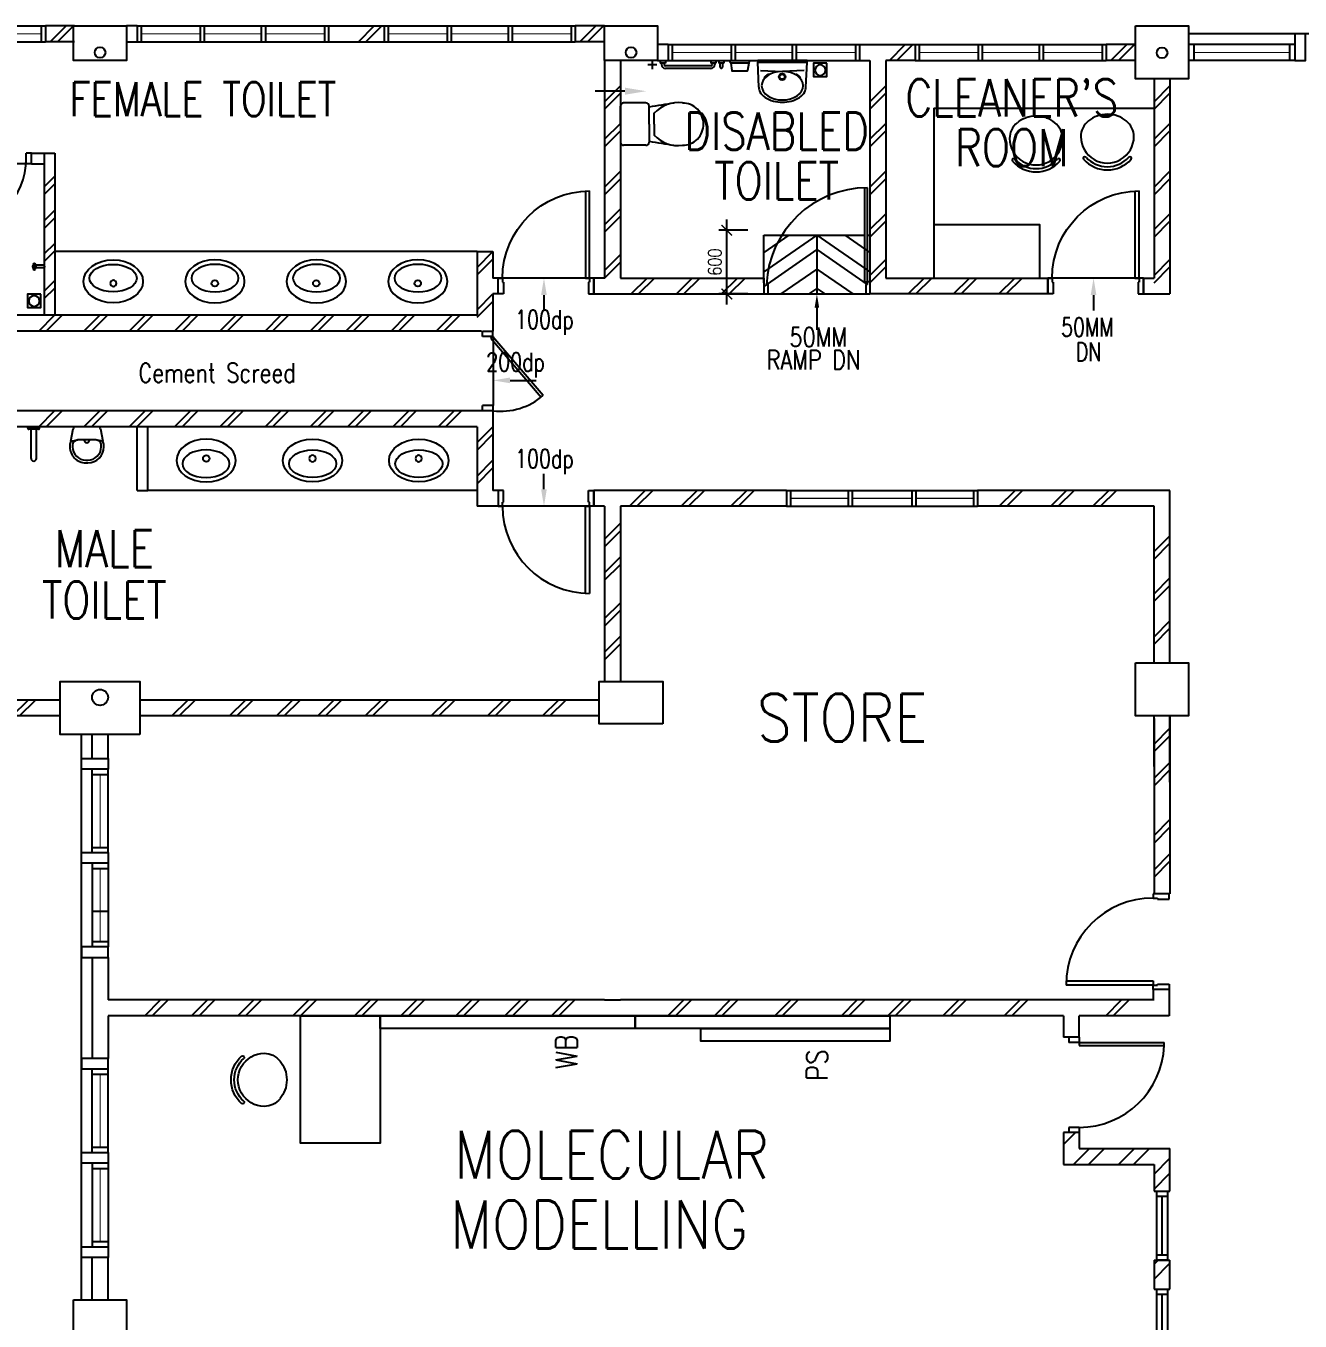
# Model space of a CAD drawing. Extents: x 2687779 to 2997471, y -863049 to -631414.
# Drawn here: x 2945306 to 2957304, y -796374 to -784174 of the extents above; entities that cross this region are included whole.
import ezdxf
from ezdxf.enums import TextEntityAlignment as Align

# ---------------------------------------------------------------- set-up
doc = ezdxf.new("R2010")
doc.units = 0
doc.header["$LTSCALE"] = 10
doc.header["$MEASUREMENT"] = 0
doc.header["$PDMODE"] = 34
doc.linetypes.add('DIVIDE', pattern=[1.25, 0.5, -0.25, 0, -0.25, 0, -0.25])
doc.layers.get('0').update_dxf_attribs({"linetype": 'CONTINUOUS'})
doc.layers.get('DEFPOINTS').update_dxf_attribs({"linetype": 'CONTINUOUS'})
for name, color, linetype in [('BO', 7, 'CONTINUOUS'), ('COL', 3, 'CONTINUOUS'), ('DIM', 7, 'CONTINUOUS'), ('DOOR', 5, 'CONTINUOUS'), ('DR', 7, 'CONTINUOUS'), ('DTEXT', 7, 'CONTINUOUS'), ('FIT', 5, 'CONTINUOUS'), ('FITT', 5, 'CONTINUOUS'), ('FURN', 1, 'CONTINUOUS'), ('FURN1', 7, 'CONTINUOUS'), ('H', 1, 'CONTINUOUS'), ('LINE', 7, 'CONTINUOUS'), ('partition', 7, 'CONTINUOUS'), ('PIPE', 5, 'DIVIDE'), ('RWDP', 145, 'CONTINUOUS'), ('SANI', 7, 'CONTINUOUS'), ('stair', 7, 'CONTINUOUS'), ('T25', 7, 'CONTINUOUS'), ('T50', 3, 'CONTINUOUS'), ('TEX', 2, 'CONTINUOUS'), ('WALL', 2, 'CONTINUOUS'), ('WIN', 5, 'CONTINUOUS')]:
    doc.layers.add(name, color=color, linetype=linetype)
doc.styles.add('DIMTEXT', font='romans.shx', dxfattribs={"width": 0.8, "height": 400})
doc.styles.add('ROMANS', font='romans.shx', dxfattribs={"width": 0.8, "height": 100})
doc.styles.get("Standard").update_dxf_attribs({"font": 'ROMANS.SHX'})
doc.dimstyles.new('STANDARD$0', dxfattribs={"dimscale": 0, "dimtxt": 8, "dimasz": 6, "dimexe": 1, "dimexo": 1, "dimgap": 3, "dimtad": 1, "dimdec": 0, "dimlfac": -1, "dimrnd": 1, "dimzin": 0, "dimdsep": 46, "dimtxsty": 'Standard', "dimcen": 0, "dimclrd": 5, "dimclre": 250, "dimadec": 0, "dimazin": 0, "dimtfac": 1, "dimtdec": 4, "dimtofl": 0, "dimtmove": 0, "dimatfit": 3, "dimfxl": 1, "dimtolj": 1, "dimtzin": 0, "dimarcsym": 0})

# ---------------------------------------------------------------- blocks, each defined once
blk = doc.blocks.new('FG')
at = {"layer": 'LINE', "linetype": 'Continuous'}
for points in [[(0, 0), (50, 0), (50, 100), (0, 100)], [(600, 0), (650, 0), (650, 100), (600, 100)]]:
    blk.add_lwpolyline(points, close=True, dxfattribs=at)
at = {"layer": 'LINE', "color": 5, "linetype": 'Continuous'}
for points in [[(600, 100), (50, 100)], [(50, 0), (600, 0)]]:
    blk.add_lwpolyline(points, dxfattribs=at)
at = {"layer": 'LINE', "color": 1, "linetype": 'Continuous'}
blk.add_lwpolyline([(50, 50), (600, 50)], dxfattribs=at)
blk = doc.blocks.new('DR-900-B')
at = {"layer": 'DR'}
for p, q in [((0, 900), (-150, 900)), ((-150, 900), (-150, 860)), ((-150, 860), (-110, 860)), ((-110, 860), (-110, 850)), ((0, 850), (0, 900)), ((-110, 850), (0, 850)), ((-150, 40), (-970, 40)), ((-969, 80), (-150, 80)), ((-150, 80), (-150, 40)), ((-150, 40), (-110, 40)), ((-150, 0), (-150, 40)), ((0, 0), (-150, 0)), ((-110, 50), (0, 50)), ((-110, 40), (-110, 50)), ((0, 50), (0, 0))]:
    blk.add_line(p, q, dxfattribs=at)
blk.add_arc((-150, 40), 820, 90, 180, dxfattribs=at)
blk = doc.blocks.new('D900')
at = {"layer": 'DOOR', "color": 7}
for p, q in [((50, 100), (50, 899)), ((80, 899), (50, 899)), ((80, 100), (80, 899)), ((0, 100), (0, 0)), ((0, 100), (50, 100)), ((0, 0), (50, 0)), ((50, 100), (50, 0)), ((50, 100), (80, 100)), ((850, 100), (850, 0)), ((850, 100), (900, 100)), ((850, 0), (900, 0)), ((900, 100), (900, 0))]:
    blk.add_line(p, q, dxfattribs=at)
blk.add_arc((50, 100), 800, 0, 87.8509, dxfattribs=at)
blk = doc.blocks.new('100FT')
at = {"layer": 'PIPE', "linetype": 'Continuous'}
blk.add_circle((0, 0), 50, dxfattribs=at)
blk = doc.blocks.new('A$C7CE3714C')
at = {"layer": 'FIT'}
blk.add_lwpolyline([(0, 0), (126, 0), (126, 126), (0, 126)], close=True, dxfattribs=at)
at = {"layer": 'FIT', "xscale": -1}
blk.add_blockref('100FT', (63, 66), dxfattribs=at)
blk = doc.blocks.new('ELLIPSE')
blk.add_circle((0.5, 0.5), 0.5)
blk = doc.blocks.new('BASIN-01')
blk.add_circle((0, 0), 30.3)
for p, xscale, yscale, zscale in [((279, -221), -559.6811780125836, 404.3346891934725, 559.6811780125837), ((220, -179), -444.6356025322193, 259.9294430529471, 444.6356025322195)]:
    blk.add_blockref('ELLIPSE', p, dxfattribs=dict(xscale=xscale, yscale=yscale, zscale=zscale))
blk = doc.blocks.new('WC-CAP-P')
for p, q in [((-84, 0), (-254, 0)), ((-85, 0), (85, 0)), ((-284, -240), (-284, -30)), ((115, -240), (115, -30)), ((-274, -318), (-274, -318)), ((-84, -270), (-254, -270)), ((-84, -318), (-190, -318)), ((-85, -270), (85, -270)), ((-85, -318), (21, -318)), ((105, -318), (105, -318))]:
    blk.add_line(p, q)
for centre, radius, start, end in [((-254, -30), 30, 90, 180), ((85, -30), 30, 0, 90), ((-254, -240), 30, 180, 270), ((85, -240), 30, 270, 0), ((10, -540), 297, 131.7688, 188.3441), ((23685, -4344), 24274, 170.3368, 170.8989), ((-179, -540), 297, 351.6559, 48.2312), ((-23854, -4344), 24274, 9.1011, 9.6632), ((-86, -585), 197, 179.5169, 271.0268), ((-83, -585), 197, 268.9732, 0.4831)]:
    blk.add_arc(centre, radius, start, end)
blk = doc.blocks.new('_ARCHTICK')
at = {"color": 0, "linetype": 'ByBlock', "const_width": 0.15}
blk.add_lwpolyline([(-0.5, -0.5), (0.5, 0.5)], dxfattribs=at)
blk = doc.blocks.new('*D237')
at = {"layer": 'BO', "color": 7, "lineweight": -2, "transparency": 16777216}
for p, q in [((2951906, -786799), (2951906, -785999)), ((2952104, -786099), (2951831, -786099)), ((2952104, -786699), (2951831, -786699))]:
    blk.add_line(p, q, dxfattribs=at)
at = {"layer": 'DEFPOINTS', "color": 0, "transparency": 16777216}
for p in [(2951906, -786099), (2952179, -786099), (2952179, -786699)]:
    blk.add_point(p, dxfattribs=at)
at = {"layer": 'BO', "color": 7, "lineweight": -2, "transparency": 16777216, "xscale": 100, "yscale": 100, "zscale": 100}
for p, rotation in [((2951906, -786099), 90), ((2951906, -786699), 270)]:
    blk.add_blockref('_ARCHTICK', p, dxfattribs=dict(at, rotation=rotation))
at = {"layer": 'BO', "color": 7, "transparency": 16777216, "insert": (2951793, -786399), "char_height": 125, "attachment_point": 5, "rotation": 90, "style": 'ROMANS'}
blk.add_mtext('\\A1;600', dxfattribs=at)
blk = doc.blocks.new('P', base_point=(9.169, 7.42))
for radius in [0.0407, 0.0315]:
    blk.add_circle((9.166, 7.418), radius)
blk = doc.blocks.new('BASIN-2')
for p, q in [((310, 0), (-310, 0)), ((-295, -314), (-310, 0)), ((-273, -104), (0, -114)), ((273, -104), (0, -114)), ((295, -314), (310, 0))]:
    blk.add_line(p, q)
for centre, radius, start, end in [((-23, -400), 294, 122.1574, 135.5873), ((-176, -156), 5.79, 327.2315, 125.5458), ((176, -156), 5.79, 54.4542, 212.7685), ((23, -400), 294, 44.4127, 57.8426), ((-163, -315), 132, 179.4957, 205.0103), ((163, -315), 132, 334.9897, 0.5043), ((-102, -268), 208, 209.5959, 236.4372), ((-7, -98), 402, 238.6027, 271.0363), ((7, -98), 402, 268.9637, 301.3973), ((102, -268), 208, 303.5628, 330.4041)]:
    blk.add_arc(centre, radius, start, end)
for name, p, xscale, yscale, zscale in [('ELLIPSE', (261, -473), -521.326566894229, 358.7639225105095, 521.3265668942295), ('P', (0, -180), 1000, 1000, 1000)]:
    blk.add_blockref(name, p, dxfattribs=dict(xscale=xscale, yscale=yscale, zscale=zscale))
blk = doc.blocks.new('UR1')
for p, q in [((104, 0), (-104, 0)), ((-151, -138), (-129, -20)), ((129, -20), (151, -138)), ((-160, -175), (-160, -190)), ((-151, -138), (-85, -125)), ((-135, -175), (-135, -190)), ((85, -125), (-85, -125)), ((151, -138), (85, -125)), ((135, -190), (135, -175)), ((160, -190), (160, -175)), ((-10, -315), (10, -315)), ((-10, -340), (10, -340))]:
    blk.add_line(p, q)
for centre, radius, start, end in [((-104, -25), 25, 90, 169.5625), ((104, -25), 25, 10.4375, 90), ((-85, -175), 75, 150.8644, 180), ((-10, -190), 150, 180, 270), ((-85, -175), 50, 90, 180), ((-10, -190), 125, 180, 270), ((0, -125), 26.1, 180, 0), ((10, -190), 125, 270, 0), ((10, -190), 150, 270, 0), ((85, -175), 50, 0, 90), ((85, -175), 75, 0, 29.1356)]:
    blk.add_arc(centre, radius, start, end)
blk = doc.blocks.new('d760')
at = {"layer": 'DR', "color": 1}
for p, q in [((-760, -100), (-760, 0)), ((-710, 0), (-760, 0)), ((-710, -710), (-710, 0)), ((-710, -100), (-710, 0)), ((-50, -100), (-50, 0)), ((0, 0), (-50, 0)), ((0, -100), (0, 0)), ((-710, -100), (-760, -100)), ((-710, -50), (-685, -50)), ((-50, -100), (-710, -100)), ((-685, -710), (-685, -50)), ((0, -100), (-50, -100))]:
    blk.add_line(p, q, dxfattribs=at)
blk.add_arc((-710, -50), 660, 270, 0, dxfattribs=at)
blk = doc.blocks.new('CHAIR10')
at = {"layer": 'FURN1', "color": 1}
for centre, radius, start, end in [((-487, 712), 252, 140.136, 160.9198), ((-515, 735), 216, 116.3827, 140.136), ((-533, 772), 175, 90, 116.3827), ((-533, 697), 250, 270, 90), ((-328, 909), 15, 48.1599, 228.1599), ((-518, 697), 270, 311.8401, 48.1599), ((-518, 697), 300, 311.8401, 48.1599), ((-443, 697), 299, 160.9198, 180), ((-443, 697), 299, 180, 199.0802), ((-487, 682), 252, 199.0802, 219.864), ((-515, 658), 216, 219.864, 243.6173), ((-328, 485), 15, 131.8401, 311.8401), ((-533, 622), 175, 243.6173, 270)]:
    blk.add_arc(centre, radius, start, end, dxfattribs=at)

msp = doc.modelspace()

# ---------------------------------------------------------------- hatches: boundary and pattern name
at = {"layer": 'H', "linetype": 'Continuous'}
h = msp.add_hatch(dxfattribs=at)
h.set_pattern_fill('ANSI32', color=256, scale=800, style=0)
h.paths.add_polyline_path([(2956079.5, -794749.1), (2955225.5, -794749.1), (2955225.5, -794599.1), (2955075.5, -794599.1), (2955075.5, -794899.1), (2955929.5, -794899.1), (2955929.5, -795149.1), (2956079.5, -795149.1)])
h.paths.add_polyline_path([(2956079.5, -796724.1), (2955929.5, -796724.1), (2955929.5, -796974.1), (2955075.5, -796974.1), (2955075.5, -797274.1), (2955225.5, -797274.1), (2955225.5, -797124.1), (2956079.5, -797124.1)])
h.paths.add_polyline_path([(2956079.5, -795799.1), (2955929.5, -795799.1), (2955929.5, -796074.1), (2956079.5, -796074.1)])
h.paths.add_polyline_path([(2955225.5, -798174.1), (2955075.5, -798174.1), (2955075.5, -798674.1), (2955225.5, -798674.1)])
h.paths.add_polyline_path([(2956079.5, -799724.1), (2955225.5, -799724.1), (2955225.5, -799574.1), (2955075.5, -799574.1), (2955075.5, -799874.1), (2955929.5, -799874.1), (2955929.5, -800124.1), (2956079.5, -800124.1)])
h.paths.add_polyline_path([(2956079.5, -800774.1), (2955929.5, -800774.1), (2955929.5, -802049.1), (2956079.5, -802049.1)])

# ---------------------------------------------------------------- linework, layer by layer
at = {"color": 9}
for p, q in [((2960754.5, -784249.1), (2956254.5, -784249.1)), ((2945829.5, -796174.1), (2945829.5, -790849.1))]:
    msp.add_line(p, q, dxfattribs=at)
at = {"color": 8, "linetype": 'Continuous'}
for p, q in [((2952754.5, -786145.3), (2952254.5, -786492.1)), ((2952491.3, -786145.3), (2952254.5, -786309.5)), ((2952754.5, -786145.3), (2952754.5, -786699.1)), ((2952754.5, -786145.3), (2953254.5, -786492.1)), ((2953017.7, -786145.3), (2953254.5, -786309.5)), ((2952754.5, -786281.7), (2952254.5, -786628.5)), ((2952754.5, -786281.7), (2953226.5, -786609.1)), ((2952754.5, -786464.2), (2952415.9, -786699.1)), ((2952754.5, -786464.2), (2953093.1, -786699.1)), ((2952754.5, -786646.8), (2952679, -786699.1)), ((2952754.5, -786646.8), (2952829.9, -786699.1))]:
    msp.add_line(p, q, dxfattribs=at)
at = {"color": 7, "linetype": 'Continuous'}
for p, q in [((2945324.5, -787964.1), (2945324.5, -787949.1)), ((2945424.5, -787974.1), (2945334.5, -787974.1)), ((2945424.5, -787974.1), (2945334.5, -787974.1)), ((2945434.5, -787964.1), (2945434.5, -787949.1))]:
    msp.add_line(p, q, dxfattribs=at)
at = {"linetype": 'Continuous'}
for p, q in [((2945324.5, -787949.1), (2945434.5, -787949.1)), ((2945354.5, -788248.1), (2945354.5, -787974.1)), ((2945354.5, -788248.1), (2945354.5, -787974.1)), ((2945404.5, -788248.1), (2945404.5, -787974.1)), ((2945404.5, -788248.1), (2945404.5, -787974.1))]:
    msp.add_line(p, q, dxfattribs=at)
at = {"color": 7, "linetype": 'Continuous'}
for centre, start, end in [((2945334.5, -787964.1), 180, 270), ((2945334.5, -787964.1), 180, 270), ((2945424.5, -787964.1), 270, 0), ((2945424.5, -787964.1), 270, 0)]:
    msp.add_arc(centre, 10, start, end, dxfattribs=at)
at = {"linetype": 'Continuous'}
msp.add_arc((2945379.5, -788248.1), 25, 180, 0, dxfattribs=at)
at = {"layer": 'COL'}
msp.add_line((2951254.5, -784499.1), (2950754.5, -784499.1), dxfattribs=at)
for points in [[(2945754.5, -784174.1), (2946254.5, -784174.1), (2946254.5, -784499.1), (2945754.5, -784499.1)], [(2955754.5, -784174.1), (2956254.5, -784174.1), (2956254.5, -784674.1), (2955754.5, -784674.1)], [(2955754.5, -790174.1), (2956254.5, -790174.1), (2956254.5, -790674.1), (2955754.5, -790674.1)], [(2946379.5, -790849.1), (2945629.5, -790849.1), (2945629.5, -790349.1), (2946379.5, -790349.1)], [(2951304.5, -790749.1), (2950704.5, -790749.1), (2950704.5, -790349.1), (2951304.5, -790349.1)], [(2945754.5, -796174.1), (2946254.5, -796174.1), (2946254.5, -796674.1), (2945754.5, -796674.1)]]:
    msp.add_lwpolyline(points, close=True, dxfattribs=at)
msp.add_lwpolyline([(2950754.5, -784499.1), (2950754.5, -784174.1), (2951254.5, -784174.1), (2951254.5, -784499.1)], dxfattribs=at)
at = {"layer": 'DOOR'}
for p, q in [((2949604.5, -787099.1), (2949604.5, -787049.1)), ((2949604.5, -787049.1), (2949704.5, -787049.1)), ((2949704.5, -787099.1), (2949604.5, -787099.1)), ((2949685.2, -787114.9), (2949704.5, -787099.1)), ((2949685.2, -787114.9), (2950158.7, -787670.1)), ((2949704.5, -787099.1), (2949704.5, -787049.1)), ((2949704.5, -787099.1), (2950177.5, -787653.6)), ((2949704.9, -787099.1), (2949704.9, -787749.1)), ((2949704.9, -787749.1), (2949604.9, -787749.1)), ((2949604.9, -787799.1), (2949604.9, -787749.1)), ((2949704.9, -787799.1), (2949704.9, -787749.1))]:
    msp.add_line(p, q, dxfattribs=at)
msp.add_arc((2949779.1, -787199.7), 603.9, 262.93953, 311.27829, dxfattribs=at)
at = {"layer": 'DR', "color": 7}
for p, q in [((2953204.5, -786584.1), (2953204.5, -785699.1)), ((2953229.5, -786609.1), (2953229.5, -785698.7)), ((2952292.5, -786609.1), (2952279.5, -786609.1)), ((2952292.5, -786609.1), (2952292.5, -786699.1)), ((2953204.5, -786584.1), (2953229.5, -786584.1)), ((2953229.5, -786609.1), (2953216.5, -786609.1)), ((2953216.5, -786609.1), (2953216.5, -786699.1)), ((2953254.5, -786584.1), (2953229.5, -786584.1))]:
    msp.add_line(p, q, dxfattribs=at)
at = {"layer": 'DR', "linetype": 'Continuous', "ltscale": 10000}
for p, q in [((2950654.5, -786549.1), (2949754.5, -786549.1)), ((2955829.5, -786549.1), (2954929.5, -786549.1)), ((2950654.5, -788699.1), (2949754.5, -788699.1))]:
    msp.add_line(p, q, dxfattribs=at)
at = {"layer": 'DR', "color": 2, "linetype": 'Continuous'}
msp.add_line((2950754.5, -793349.1), (2950904.5, -793349.1), dxfattribs=at)
at = {"layer": 'DR', "color": 7}
msp.add_arc((2953231, -786651.1), 952.4, 90.08846, 177.47065, dxfattribs=at)
at = {"layer": 'DTEXT', "color": 5}
for p, q in [((2951942.7, -784524), (2951952.6, -784593.7)), ((2952112.4, -784524), (2952102.6, -784593.7))]:
    msp.add_line(p, q, dxfattribs=at)
for centre, radius, start, end in [((2951952.5, -784510.7), 16.5, 134.68563, 233.51246), ((2952102.5, -784510.7), 16.5, 306.48754, 45.31437), ((2951957.5, -784593), 5, 188.02773, 270), ((2952097.6, -784593), 5, 270, 351.97227)]:
    msp.add_arc(centre, radius, start, end, dxfattribs=at)
at = {"layer": 'FITT'}
for p, q in [((2945380.4, -786431.7), (2945380.4, -786424.9)), ((2945380.4, -786458.4), (2945380.4, -786451.6)), ((2945390.4, -786431.7), (2945390.4, -786424.9)), ((2945390.4, -786458.4), (2945390.4, -786451.6)), ((2945474, -786429.1), (2945397.6, -786429.1)), ((2945474, -786454.1), (2945397.6, -786454.1))]:
    msp.add_line(p, q, dxfattribs=at)
for centre, radius in [((2945385.4, -786417.9), 8.61), ((2945385.4, -786441.6), 11.1), ((2945385.4, -786465.4), 8.61)]:
    msp.add_circle(centre, radius, dxfattribs=at)
for centre, radius, start, end in [((2945385.4, -786441.6), 17.5, 106.78275, 253.2851), ((2945385.4, -786441.6), 17.5, 286.78275, 73.2851), ((2945470.7, -786441.6), 12.9, 284.6714, 75.39645)]:
    msp.add_arc(centre, radius, start, end, dxfattribs=at)
at = {"layer": 'FURN', "linetype": 'Continuous'}
for q in [(2953854.5, -786549.1), (2955929.5, -784949.1)]:
    msp.add_line((2953854.5, -784949.1), q, dxfattribs=at)
for points in [[(2953854.5, -786549.1), (2954854.5, -786549.1), (2954854.5, -786049.1), (2953854.5, -786049.1)], [(2948642, -793499.1), (2948642, -794699.1), (2947892, -794699.1), (2947892, -793499.1)], [(2948642, -793499.1), (2951042, -793499.1), (2951042, -793618.1), (2948642, -793618.1)], [(2951042, -793499.1), (2953442, -793499.1), (2953442, -793618.1), (2951042, -793618.1)], [(2951662, -793618.1), (2953442, -793618.1), (2953442, -793737.1), (2951662, -793737.1)]]:
    msp.add_lwpolyline(points, close=True, dxfattribs=at)
at = {"layer": 'H'}
for p, q in [((2945533.8, -784324.1), (2945683.8, -784174.1)), ((2945604.5, -784324.1), (2945754.5, -784174.1)), ((2948436.8, -784324.1), (2948586.8, -784174.1)), ((2948507.5, -784324.1), (2948657.5, -784174.1)), ((2950523.8, -784324.1), (2950673.8, -784174.1)), ((2950594.5, -784324.1), (2950744.5, -784174.1)), ((2953436.8, -784499.1), (2953586.8, -784349.1)), ((2953507.5, -784499.1), (2953657.5, -784349.1)), ((2955523.8, -784499.1), (2955673.8, -784349.1)), ((2955594.5, -784499.1), (2955744.5, -784349.1)), ((2950754.5, -784888.5), (2950904.5, -784738.5)), ((2950754.5, -784959.2), (2950904.5, -784809.2)), ((2953254.5, -784888.5), (2953404.5, -784738.5)), ((2953254.5, -784959.2), (2953404.5, -784809.2)), ((2955929.5, -784888.5), (2956079.5, -784738.5)), ((2955929.5, -784959.2), (2956079.5, -784809.2)), ((2950754.5, -785242.3), (2950904.5, -785092.3)), ((2950754.5, -785313), (2950904.5, -785163)), ((2953254.5, -785242.3), (2953404.5, -785092.3)), ((2953254.5, -785313), (2953404.5, -785163)), ((2955929.5, -785242.3), (2956079.5, -785092.3)), ((2955929.5, -785313), (2956079.5, -785163)), ((2950754.5, -785693.1), (2950904.5, -785543.1)), ((2953254.5, -785693.1), (2953404.5, -785543.1)), ((2955929.5, -785693.1), (2956079.5, -785543.1)), ((2945479.5, -785691), (2945579.5, -785591)), ((2945479.5, -785761.7), (2945579.5, -785661.7)), ((2950754.5, -785763.8), (2950904.5, -785613.8)), ((2953254.5, -785763.8), (2953404.5, -785613.8)), ((2955929.5, -785763.8), (2956079.5, -785613.8)), ((2945479.5, -786010.5), (2945579.5, -785910.5)), ((2950754.5, -786046.9), (2950904.5, -785896.9)), ((2945479.5, -786081.2), (2945579.5, -785981.2)), ((2950754.5, -786117.6), (2950904.5, -785967.6)), ((2953254.5, -786093.1), (2953404.5, -785943.1)), ((2953254.5, -786163.8), (2953404.5, -786013.8)), ((2955929.5, -786093.1), (2956079.5, -785943.1)), ((2955929.5, -786163.8), (2956079.5, -786013.8)), ((2945479.5, -786322.3), (2945579.5, -786222.3)), ((2945479.5, -786393), (2945579.5, -786293)), ((2949554.5, -786449.1), (2949704.5, -786299.1)), ((2949554.5, -786519.8), (2949704.5, -786369.8)), ((2950754.5, -786478.2), (2950904.5, -786328.2)), ((2950754.5, -786548.9), (2950904.5, -786398.9)), ((2953254.5, -786524.3), (2953404.5, -786374.3)), ((2955929.5, -786524.3), (2956079.5, -786374.3)), ((2953254.5, -786595), (2953404.5, -786445)), ((2955929.5, -786595), (2956079.5, -786445)), ((2945479.5, -786672.6), (2945579.5, -786572.6)), ((2945479.5, -786743.3), (2945579.5, -786643.3)), ((2951005.1, -786699.1), (2951155.1, -786549.1)), ((2951075.8, -786699.1), (2951225.8, -786549.1)), ((2951431.4, -786699.1), (2951581.4, -786549.1)), ((2951502.1, -786699.1), (2951652.1, -786549.1)), ((2951857.6, -786699.1), (2952007.6, -786549.1)), ((2951928.3, -786699.1), (2952078.3, -786549.1)), ((2953614.9, -786699.1), (2953764.9, -786549.1)), ((2953685.6, -786699.1), (2953835.6, -786549.1)), ((2954041.1, -786699.1), (2954191.1, -786549.1)), ((2954111.8, -786699.1), (2954261.8, -786549.1)), ((2954467.4, -786699.1), (2954617.4, -786549.1)), ((2954538.1, -786699.1), (2954688.1, -786549.1)), ((2949554.5, -786847.8), (2949704.5, -786697.8)), ((2949554.5, -786918.5), (2949704.5, -786768.5)), ((2945426.7, -787049.1), (2945576.7, -786899.1)), ((2945497.4, -787049.1), (2945647.4, -786899.1)), ((2945852.9, -787049.1), (2946002.9, -786899.1)), ((2945923.6, -787049.1), (2946073.6, -786899.1)), ((2946279.1, -787049.1), (2946429.1, -786899.1)), ((2946349.9, -787049.1), (2946499.9, -786899.1)), ((2946705.4, -787049.1), (2946855.4, -786899.1)), ((2946776.1, -787049.1), (2946926.1, -786899.1)), ((2947131.6, -787049.1), (2947281.6, -786899.1)), ((2947202.3, -787049.1), (2947352.3, -786899.1)), ((2947557.9, -787049.1), (2947707.9, -786899.1)), ((2947628.6, -787049.1), (2947778.6, -786899.1)), ((2947984.1, -787049.1), (2948134.1, -786899.1)), ((2948054.8, -787049.1), (2948204.8, -786899.1)), ((2948318, -787049.1), (2948468, -786899.1)), ((2948388.7, -787049.1), (2948538.7, -786899.1)), ((2948744.3, -787049.1), (2948894.3, -786899.1)), ((2948815, -787049.1), (2948965, -786899.1)), ((2949170.5, -787049.1), (2949320.5, -786899.1)), ((2949241.2, -787049.1), (2949391.2, -786899.1)), ((2945426.7, -787949.1), (2945576.7, -787799.1)), ((2945497.4, -787949.1), (2945647.4, -787799.1)), ((2945852.9, -787949.1), (2946002.9, -787799.1)), ((2945923.6, -787949.1), (2946073.6, -787799.1)), ((2946279.1, -787949.1), (2946429.1, -787799.1)), ((2946349.9, -787949.1), (2946499.9, -787799.1)), ((2946705.4, -787949.1), (2946855.4, -787799.1)), ((2946776.1, -787949.1), (2946926.1, -787799.1)), ((2947131.6, -787949.1), (2947281.6, -787799.1)), ((2947202.3, -787949.1), (2947352.3, -787799.1)), ((2947557.9, -787949.1), (2947707.9, -787799.1)), ((2947628.6, -787949.1), (2947778.6, -787799.1)), ((2947984.1, -787949.1), (2948134.1, -787799.1)), ((2948054.8, -787949.1), (2948204.8, -787799.1)), ((2948335.5, -787949.1), (2948485.5, -787799.1)), ((2948406.2, -787949.1), (2948556.2, -787799.1)), ((2948761.7, -787949.1), (2948911.7, -787799.1)), ((2948832.5, -787949.1), (2948982.5, -787799.1)), ((2949188, -787949.1), (2949338, -787799.1)), ((2949258.7, -787949.1), (2949408.7, -787799.1)), ((2949554.5, -788099.1), (2949704.5, -787949.1)), ((2949554.5, -788169.9), (2949704.5, -788019.9)), ((2949554.5, -788415.6), (2949704.5, -788265.6)), ((2949554.5, -788486.3), (2949704.5, -788336.3)), ((2950988.9, -788699.1), (2951138.9, -788549.1)), ((2951059.7, -788699.1), (2951209.7, -788549.1)), ((2951475.7, -788699.1), (2951625.7, -788549.1)), ((2951546.4, -788699.1), (2951696.4, -788549.1)), ((2951944.6, -788699.1), (2952094.6, -788549.1)), ((2952015.3, -788699.1), (2952165.3, -788549.1)), ((2954470.9, -788699.1), (2954620.9, -788549.1)), ((2954541.7, -788699.1), (2954691.7, -788549.1)), ((2954956.3, -788699.1), (2955106.3, -788549.1)), ((2955027, -788699.1), (2955177, -788549.1)), ((2955354.3, -788699.1), (2955504.3, -788549.1)), ((2955425, -788699.1), (2955575, -788549.1)), ((2950754.5, -789009.4), (2950904.5, -788859.4)), ((2950754.5, -789080.1), (2950904.5, -788930.1)), ((2955929.5, -789126.4), (2956079.5, -788976.4)), ((2955929.5, -789197.1), (2956079.5, -789047.1)), ((2950754.5, -789325.8), (2950904.5, -789175.8)), ((2950754.5, -789396.5), (2950904.5, -789246.5)), ((2955929.5, -789523.2), (2956079.5, -789373.2)), ((2955929.5, -789593.9), (2956079.5, -789443.9)), ((2950754.5, -789757.3), (2950904.5, -789607.3)), ((2950754.5, -789828), (2950904.5, -789678)), ((2955929.5, -789927.2), (2956079.5, -789777.2)), ((2950754.5, -790073.8), (2950904.5, -789923.8)), ((2955929.5, -789997.9), (2956079.5, -789847.9)), ((2950754.5, -790144.5), (2950904.5, -789994.5)), ((2945176.5, -790674.1), (2945326.5, -790524.1)), ((2945247.2, -790674.1), (2945397.2, -790524.1)), ((2946679.9, -790674.1), (2946829.9, -790524.1)), ((2946750.6, -790674.1), (2946900.6, -790524.1)), ((2947222.6, -790674.1), (2947372.6, -790524.1)), ((2947293.3, -790674.1), (2947443.3, -790524.1)), ((2947666.6, -790674.1), (2947816.6, -790524.1)), ((2947737.3, -790674.1), (2947887.3, -790524.1)), ((2948056.6, -790674.1), (2948206.6, -790524.1)), ((2948127.3, -790674.1), (2948277.3, -790524.1)), ((2948500.6, -790674.1), (2948650.6, -790524.1)), ((2948571.3, -790674.1), (2948721.3, -790524.1)), ((2949123.4, -790674.1), (2949273.4, -790524.1)), ((2949194.1, -790674.1), (2949344.1, -790524.1)), ((2949652.9, -790674.1), (2949802.9, -790524.1)), ((2949723.6, -790674.1), (2949873.6, -790524.1)), ((2950170.5, -790674.1), (2950320.5, -790524.1)), ((2950241.2, -790674.1), (2950391.2, -790524.1)), ((2955929.5, -790939.6), (2956079.5, -790789.6)), ((2955929.5, -791010.3), (2956079.5, -790860.3)), ((2955929.5, -791261.4), (2956079.5, -791111.4)), ((2955929.5, -791332.1), (2956079.5, -791182.1)), ((2955929.5, -791800.6), (2956079.5, -791650.6)), ((2955929.5, -791871.3), (2956079.5, -791721.3)), ((2955929.5, -792122.4), (2956079.5, -791972.4)), ((2955929.5, -792193.1), (2956079.5, -792043.1)), ((2946425, -793499.1), (2946575, -793349.1)), ((2946495.8, -793499.1), (2946645.8, -793349.1)), ((2946865.9, -793499.1), (2947015.9, -793349.1)), ((2946936.6, -793499.1), (2947086.6, -793349.1)), ((2947303.3, -793499.1), (2947453.3, -793349.1)), ((2947374, -793499.1), (2947524, -793349.1)), ((2947820.9, -793499.1), (2947970.9, -793349.1)), ((2947891.6, -793499.1), (2948041.6, -793349.1)), ((2948400.2, -793499.1), (2948550.2, -793349.1)), ((2948470.9, -793499.1), (2948620.9, -793349.1)), ((2948837.6, -793499.1), (2948987.6, -793349.1)), ((2948908.3, -793499.1), (2949058.3, -793349.1)), ((2949355.2, -793499.1), (2949505.2, -793349.1)), ((2949425.9, -793499.1), (2949575.9, -793349.1)), ((2949817.3, -793499.1), (2949967.3, -793349.1)), ((2949888, -793499.1), (2950038, -793349.1)), ((2950254.6, -793499.1), (2950404.6, -793349.1)), ((2950325.4, -793499.1), (2950475.4, -793349.1)), ((2951351.6, -793499.1), (2951501.6, -793349.1)), ((2951422.3, -793499.1), (2951572.3, -793349.1)), ((2951788.9, -793499.1), (2951938.9, -793349.1)), ((2951859.7, -793499.1), (2952009.7, -793349.1)), ((2952357.9, -793499.1), (2952507.9, -793349.1)), ((2952428.7, -793499.1), (2952578.7, -793349.1)), ((2952984.7, -793499.1), (2953134.7, -793349.1)), ((2953055.4, -793499.1), (2953205.4, -793349.1)), ((2953422, -793499.1), (2953572, -793349.1)), ((2953492.7, -793499.1), (2953642.7, -793349.1)), ((2953939.6, -793499.1), (2954089.6, -793349.1)), ((2954010.3, -793499.1), (2954160.3, -793349.1)), ((2954519, -793499.1), (2954669, -793349.1)), ((2954589.7, -793499.1), (2954739.7, -793349.1)), ((2955473.9, -793499.1), (2955623.9, -793349.1)), ((2955544.6, -793499.1), (2955694.6, -793349.1))]:
    msp.add_line(p, q, dxfattribs=at)
at = {"layer": 'LINE', "color": 7, "linetype": 'Continuous'}
msp.add_line((2950947.5, -784789.2), (2950667.3, -784789.2), dxfattribs=at)
at = {"layer": 'LINE', "color": 1}
for p, q in [((2952754.5, -786752.9), (2952754.5, -787038.3)), ((2952754.5, -786829.1), (2952754.5, -786802.1))]:
    msp.add_line(p, q, dxfattribs=at)
at = {"layer": 'LINE', "color": 2}
msp.add_lwpolyline([(2952197.4, -784514.7), (2952661.8, -784514.7), (2952661.8, -784499.1), (2952197.4, -784499.1)], close=True, dxfattribs=at)
at = {"layer": 'LINE', "color": 7, "linetype": 'Continuous'}
msp.add_solid([(2950947.5, -784755.9), (2950947.5, -784822.6), (2951147.5, -784789.2)], dxfattribs=at)
at = {"layer": 'LINE', "color": 1}
msp.add_solid([(2952776.2, -786829.1), (2952732.8, -786829.1), (2952754.5, -786699.1)], dxfattribs=at)
at = {"layer": 'partition'}
for p, q in [((2949554.5, -786299.1), (2945571.2, -786299.1)), ((2954929.5, -786549.1), (2954929.5, -786699.1)), ((2949554.5, -788549.1), (2946454.5, -788549.1))]:
    msp.add_line(p, q, dxfattribs=at)
at = {"layer": 'RWDP', "color": 142, "linetype": 'Continuous'}
for centre, radius in [((2946004.5, -784424.1), 50), ((2951004.5, -784424.1), 50), ((2956004.5, -784428.2), 50), ((2946004.4, -790499.1), 75)]:
    msp.add_circle(centre, radius, dxfattribs=at)
at = {"layer": 'SANI'}
for p, q in [((2952254.5, -786145.3), (2953204.5, -786145.3)), ((2952254.5, -786595.3), (2952254.5, -786145.3)), ((2953229.5, -786145.3), (2953254.5, -786145.3)), ((2952254.5, -786699.1), (2953254.5, -786699.1))]:
    msp.add_line(p, q, dxfattribs=at)
at = {"layer": 'SANI', "color": 1}
for p, q in [((2950184.5, -786709.1), (2950184.5, -786855.4)), ((2955359.5, -786709.1), (2955359.5, -786855.4)), ((2949864.9, -787513), (2950112.4, -787513)), ((2950184.5, -788539.1), (2950184.5, -788392.8))]:
    msp.add_line(p, q, dxfattribs=at)
for points in [[(2950157.8, -786709.1), (2950211.2, -786709.1), (2950184.5, -786549.1)], [(2955332.8, -786709.1), (2955386.2, -786709.1), (2955359.5, -786549.1)], [(2949864.9, -787486.4), (2949864.9, -787539.7), (2949704.9, -787513)], [(2950157.8, -788539.1), (2950211.2, -788539.1), (2950184.5, -788699.1)]]:
    msp.add_solid(points, dxfattribs=at)
at = {"layer": 'WALL'}
for p, q in [((2945489.4, -784174.1), (2945489.4, -784324.1)), ((2945764.4, -784174.1), (2945489.4, -784174.1)), ((2946354.5, -784174.1), (2946254.5, -784174.1)), ((2946354.5, -784174.1), (2946354.5, -784324.1)), ((2948154.5, -784174.1), (2948679.5, -784174.1)), ((2948154.5, -784174.1), (2948154.5, -784324.1)), ((2948679.5, -784174.1), (2948679.5, -784324.1)), ((2950479.5, -784174.1), (2950479.5, -784324.1)), ((2950754.5, -784174.1), (2950479.5, -784174.1)), ((2945764.4, -784324.1), (2945489.4, -784324.1)), ((2946254.5, -784324.1), (2946354.5, -784324.1)), ((2948154.5, -784324.1), (2948679.5, -784324.1)), ((2950754.5, -784324.1), (2950479.5, -784324.1)), ((2951354.5, -784349.1), (2951254.5, -784349.1)), ((2951354.5, -784349.1), (2951354.5, -784499.1)), ((2953154.5, -784349.1), (2953679.5, -784349.1)), ((2953154.5, -784349.1), (2953154.5, -784499.1)), ((2953679.5, -784349.1), (2953679.5, -784499.1)), ((2955479.5, -784349.1), (2955479.5, -784499.1)), ((2955754.5, -784349.1), (2955479.5, -784349.1)), ((2950754.5, -784499.1), (2950754.5, -786549.1)), ((2950904.5, -784499.1), (2950904.5, -786549.1)), ((2951254.5, -784499.1), (2951354.5, -784499.1)), ((2953154.5, -784499.1), (2953254.5, -784499.1)), ((2953254.5, -784499.1), (2953254.5, -786699.1)), ((2953404.5, -784499.1), (2953404.5, -786549.1)), ((2953679.5, -784499.1), (2953404.5, -784499.1)), ((2955754.5, -784499.1), (2955479.5, -784499.1)), ((2955929.5, -784674.1), (2955929.5, -786549.1)), ((2956079.5, -784674.1), (2956079.5, -786699.1)), ((2945359.5, -785374.1), (2945479.5, -785374.1)), ((2945479.5, -785374.1), (2945479.5, -786899.1)), ((2945479.5, -785374.1), (2945579.5, -785374.1)), ((2945579.5, -785374.1), (2945579.5, -786899.1)), ((2945359.5, -785474.1), (2945479.5, -785474.1)), ((2949554.5, -786299.1), (2949554.5, -786899.1)), ((2949554.5, -786299.1), (2949704.5, -786299.1)), ((2949704.5, -786299.1), (2949704.5, -786549.1)), ((2949754.5, -786549.1), (2949704.5, -786549.1)), ((2950754.5, -786549.1), (2950654.5, -786549.1)), ((2950654.5, -786549.1), (2950654.5, -786699.1)), ((2950904.5, -786549.1), (2952254.5, -786549.1)), ((2952254.5, -786549.1), (2952254.5, -786699.1)), ((2953404.5, -786549.1), (2954929.5, -786549.1)), ((2955829.5, -786549.1), (2955829.5, -786699.1)), ((2955829.5, -786549.1), (2955929.5, -786549.1)), ((2949754.5, -786699.1), (2949704.5, -786699.1)), ((2949704.5, -786699.1), (2949704.5, -787049.1)), ((2950654.5, -786699.1), (2952254.5, -786699.1)), ((2954929.5, -786699.1), (2953254.5, -786699.1)), ((2955829.5, -786699.1), (2955929.5, -786699.1)), ((2955929.5, -786699.1), (2956079.5, -786699.1)), ((2949554.5, -786899.1), (2940079.5, -786899.1)), ((2949596.2, -787049.1), (2939929.5, -787049.1)), ((2949704.5, -787799.1), (2939929.5, -787799.1)), ((2949704.5, -787799.1), (2949704.5, -788549.1)), ((2949554.5, -787949.1), (2944479.5, -787949.1)), ((2946354.5, -788549.1), (2946354.5, -787949.1)), ((2946454.5, -788549.1), (2946454.5, -787949.1)), ((2949554.5, -787949.1), (2949554.5, -788699.1)), ((2946354.5, -788549.1), (2946454.5, -788549.1)), ((2949754.5, -788549.1), (2949704.5, -788549.1)), ((2950654.5, -788699.1), (2950654.5, -788549.1)), ((2952467, -788549.1), (2950654.5, -788549.1)), ((2956079.5, -788549.1), (2954267, -788549.1)), ((2956079.5, -790174.1), (2956079.5, -788549.1)), ((2949754.5, -788699.1), (2949554.5, -788699.1)), ((2950754.5, -788699.1), (2950654.5, -788699.1)), ((2950754.5, -788699.1), (2950754.5, -790349.1)), ((2950904.5, -788699.1), (2950904.5, -790349.1)), ((2952467, -788699.1), (2950904.5, -788699.1)), ((2955929.5, -788699.1), (2954267, -788699.1)), ((2955929.5, -790174.1), (2955929.5, -788699.1)), ((2945629.5, -790524.1), (2940254.5, -790524.1)), ((2950704.5, -790524.1), (2946379.5, -790524.1)), ((2945629.5, -790674.1), (2940254.5, -790674.1)), ((2950704.5, -790674.1), (2946379.5, -790674.1)), ((2955929.5, -791149.1), (2955929.5, -790674.1)), ((2956079.5, -790674.1), (2956079.5, -791649.1)), ((2956079.5, -791299.1), (2956079.5, -790674.1)), ((2955929.5, -790699.1), (2955929.5, -791649.1)), ((2945929.5, -791074.1), (2945929.5, -790849.1)), ((2946079.5, -791074.1), (2946079.5, -790849.1)), ((2956079.5, -792349.1), (2955929.5, -792349.1)), ((2945929.5, -792949.1), (2945929.5, -793349.1)), ((2946079.5, -792949.1), (2946079.5, -793349.1)), ((2945929.5, -793349.1), (2945929.5, -793899.1)), ((2950754.5, -793349.1), (2946079.5, -793349.1)), ((2955929.5, -793349.1), (2950904.5, -793349.1)), ((2955921, -793249.1), (2955921, -793349.1)), ((2956071, -793249.1), (2956071, -793499.1)), ((2956071, -793249.1), (2956071, -793499.1)), ((2946079.5, -793499.1), (2946079.5, -793899.1)), ((2955075.5, -793499.1), (2946079.5, -793499.1)), ((2955075.5, -793499.1), (2955075.5, -793699.1)), ((2955225.5, -793699.1), (2955225.5, -793499.1)), ((2956071, -793499.1), (2955225.5, -793499.1)), ((2955225.5, -793699.1), (2955075.5, -793699.1)), ((2955225.5, -794599.1), (2955075.5, -794599.1)), ((2955075.5, -794599.1), (2955075.5, -794899.1)), ((2955225.5, -794599.1), (2955225.5, -794749.1)), ((2955225.5, -794749.1), (2956079.5, -794749.1)), ((2956079.5, -795149.1), (2956079.5, -794749.1)), ((2955075.5, -794899.1), (2955929.5, -794899.1)), ((2955929.5, -794899.1), (2955929.5, -795149.1)), ((2955929.5, -795149.1), (2956079.5, -795149.1)), ((2945929.5, -796174.1), (2945929.5, -795774.1)), ((2946079.5, -796174.1), (2946079.5, -795774.1)), ((2955929.5, -795799.1), (2956079.5, -795799.1)), ((2955929.5, -795799.1), (2955929.5, -796074.1)), ((2956079.5, -796074.1), (2956079.5, -795799.1)), ((2955929.5, -796074.1), (2956079.5, -796074.1))]:
    msp.add_line(p, q, dxfattribs=at)
at = {"layer": 'WALL', "color": 7}
for p, q in [((2951247.3, -784540.9), (2951161.7, -784540.9)), ((2951204.5, -784499.5), (2951204.5, -784582.3))]:
    msp.add_line(p, q, dxfattribs=at)
at = {"layer": 'WALL', "color": 5}
for p, q in [((2951280, -784499.1), (2951280, -784524.1)), ((2951292, -784524.1), (2951292, -784537.1)), ((2951317, -784524.1), (2951317, -784537.1)), ((2951329, -784499.1), (2951329, -784524.1)), ((2951755, -784499.1), (2951755, -784524.1)), ((2951767, -784524.1), (2951767, -784537.1)), ((2951792, -784524.1), (2951792, -784537.1)), ((2951804, -784499.1), (2951804, -784524.1)), ((2951830, -784499.1), (2951830, -784524.1)), ((2951842, -784524.1), (2951842, -784562.1)), ((2951867, -784524.1), (2951867, -784562.1)), ((2951879, -784499.1), (2951879, -784524.1)), ((2952112.3, -784524), (2951942.7, -784524)), ((2951957.5, -784598), (2952097.6, -784598))]:
    msp.add_line(p, q, dxfattribs=at)
at = {"layer": 'WALL', "color": 5, "linetype": 'Continuous'}
for p, q in [((2951329, -784524.1), (2951280, -784524.1)), ((2951755.1, -784574.1), (2951328.9, -784574.1)), ((2951755, -784549.1), (2951329, -784549.1)), ((2951804, -784524.1), (2951755, -784524.1)), ((2951879, -784524.1), (2951830, -784524.1)), ((2951855, -784574.1), (2951854, -784574.1))]:
    msp.add_line(p, q, dxfattribs=at)
at = {"layer": 'WALL'}
for points in [[(2957254.5, -784249.1), (2957254.5, -784499.1), (2957354.5, -784499.1), (2957354.5, -784249.1)], [(2945829.5, -791074.1), (2946079.5, -791074.1), (2946079.5, -791174.1), (2945829.5, -791174.1)], [(2945829.5, -791074.1), (2946079.5, -791074.1), (2946079.5, -791174.1), (2945829.5, -791174.1)], [(2945829.5, -791961.6), (2946079.5, -791961.6), (2946079.5, -792061.6), (2945829.5, -792061.6)], [(2945829.5, -792949.1), (2946079.5, -792949.1), (2946079.5, -792849.1), (2945829.5, -792849.1)], [(2945829.5, -793999.1), (2946079.5, -793999.1), (2946079.5, -793899.1), (2945829.5, -793899.1)], [(2945829.5, -794786.6), (2946079.5, -794786.6), (2946079.5, -794886.6), (2945829.5, -794886.6)], [(2945829.5, -795674.1), (2946079.5, -795674.1), (2946079.5, -795774.1), (2945829.5, -795774.1)]]:
    msp.add_lwpolyline(points, close=True, dxfattribs=at)
for points in [[(2955929.5, -791649.1), (2955929.5, -792349.1)], [(2956079.5, -791649.1), (2956079.5, -792349.1)]]:
    msp.add_lwpolyline(points, dxfattribs=at)
at = {"layer": 'WALL', "color": 5, "linetype": 'Continuous'}
for centre, radius, start, end in [((2951329, -784537.1), 37, 180, 270), ((2951329, -784537.1), 12, 180, 270), ((2951755, -784537.1), 37, 270, 0), ((2951755, -784537.1), 12, 270, 0), ((2951854, -784562.1), 12, 180, 270), ((2951855, -784562.1), 12, 270.00262, 0)]:
    msp.add_arc(centre, radius, start, end, dxfattribs=at)
at = {"layer": 'WIN'}
for p, q in [((2943689.4, -784174.1), (2945489.4, -784174.1)), ((2945451.4, -784174.1), (2945451.4, -784324.1)), ((2946354.5, -784174.1), (2948154.5, -784174.1)), ((2946392.5, -784174.1), (2946392.5, -784324.1)), ((2946948.2, -784174.1), (2946948.2, -784324.1)), ((2946986.2, -784174.1), (2946986.2, -784324.1)), ((2947522.8, -784174.1), (2947522.8, -784324.1)), ((2947560.8, -784174.1), (2947560.8, -784324.1)), ((2948116.5, -784174.1), (2948116.5, -784324.1)), ((2948679.5, -784174.1), (2950479.5, -784174.1)), ((2948717.5, -784174.1), (2948717.5, -784324.1)), ((2949273.2, -784174.1), (2949273.2, -784324.1)), ((2949311.2, -784174.1), (2949311.2, -784324.1)), ((2949847.8, -784174.1), (2949847.8, -784324.1)), ((2949885.8, -784174.1), (2949885.8, -784324.1)), ((2950441.5, -784174.1), (2950441.5, -784324.1)), ((2943689.4, -784324.1), (2945489.4, -784324.1)), ((2946354.5, -784324.1), (2948154.5, -784324.1)), ((2948679.5, -784324.1), (2950479.5, -784324.1)), ((2951354.5, -784349.1), (2953154.5, -784349.1)), ((2951392.5, -784349.1), (2951392.5, -784499.1)), ((2951948.2, -784349.1), (2951948.2, -784499.1)), ((2951986.2, -784349.1), (2951986.2, -784499.1)), ((2952522.8, -784349.1), (2952522.8, -784499.1)), ((2952560.8, -784349.1), (2952560.8, -784499.1)), ((2953116.5, -784349.1), (2953116.5, -784499.1)), ((2953679.5, -784349.1), (2955479.5, -784349.1)), ((2953717.5, -784349.1), (2953717.5, -784499.1)), ((2954273.2, -784349.1), (2954273.2, -784499.1)), ((2954311.2, -784349.1), (2954311.2, -784499.1)), ((2954847.8, -784349.1), (2954847.8, -784499.1)), ((2954885.8, -784349.1), (2954885.8, -784499.1)), ((2955441.5, -784349.1), (2955441.5, -784499.1)), ((2957254.5, -784349.1), (2956254.5, -784349.1)), ((2956304.5, -784349.1), (2956304.5, -784499.1)), ((2957204.5, -784349.1), (2957204.5, -784499.1)), ((2951354.5, -784499.1), (2953154.5, -784499.1)), ((2953679.5, -784499.1), (2955479.5, -784499.1)), ((2957254.5, -784499.1), (2956254.5, -784499.1)), ((2952467, -788549.1), (2954267, -788549.1)), ((2952467, -788549.1), (2952467, -788699.1)), ((2952505, -788549.1), (2952505, -788699.1)), ((2953048, -788549.1), (2953048, -788699.1)), ((2953086, -788549.1), (2953086, -788699.1)), ((2953648, -788549.1), (2953648, -788699.1)), ((2953686, -788549.1), (2953686, -788699.1)), ((2954229, -788549.1), (2954229, -788699.1)), ((2954267, -788549.1), (2954267, -788699.1)), ((2952467, -788699.1), (2954267, -788699.1)), ((2945929.5, -791961.6), (2945929.5, -791174.1)), ((2945929.5, -791224.1), (2946079.5, -791224.1)), ((2945929.5, -791224.1), (2946079.5, -791224.1)), ((2946079.5, -791961.6), (2946079.5, -791174.1)), ((2945929.5, -791911.6), (2946079.5, -791911.6)), ((2945929.5, -792061.6), (2945929.5, -792849.1)), ((2945929.5, -792111.6), (2946079.5, -792111.6)), ((2946079.5, -792061.6), (2946079.5, -792849.1)), ((2945929.5, -792511.6), (2946079.5, -792511.6)), ((2945929.5, -792799.1), (2946079.5, -792799.1)), ((2945929.5, -794786.6), (2945929.5, -793999.1)), ((2945929.5, -794049.1), (2946079.5, -794049.1)), ((2946079.5, -794786.6), (2946079.5, -793999.1)), ((2945929.5, -794736.6), (2946079.5, -794736.6)), ((2945929.5, -794886.6), (2945929.5, -795674.1)), ((2945929.5, -794936.6), (2946079.5, -794936.6)), ((2946079.5, -794886.6), (2946079.5, -795674.1)), ((2945929.5, -795624.1), (2946079.5, -795624.1))]:
    msp.add_line(p, q, dxfattribs=at)
at = {"layer": 'WIN', "const_width": 10, "flags": 128}
for points in [[(2944895.8, -784249.1), (2945451.4, -784249.1)], [(2946392.5, -784249.1), (2946948.2, -784249.1)], [(2946986.2, -784249.1), (2947522.8, -784249.1)], [(2947560.8, -784249.1), (2948116.5, -784249.1)], [(2948717.5, -784249.1), (2949273.2, -784249.1)], [(2949311.2, -784249.1), (2949847.8, -784249.1)], [(2949885.8, -784249.1), (2950441.5, -784249.1)], [(2951392.5, -784424.1), (2951948.2, -784424.1)], [(2951986.2, -784424.1), (2952522.8, -784424.1)], [(2952560.8, -784424.1), (2953116.5, -784424.1)], [(2953717.5, -784424.1), (2954273.2, -784424.1)], [(2954311.2, -784424.1), (2954847.8, -784424.1)], [(2954885.8, -784424.1), (2955441.5, -784424.1)], [(2957204.5, -784424.1), (2956304.5, -784424.1)], [(2953048, -788624.1), (2952505, -788624.1)], [(2953086, -788624.1), (2953648, -788624.1)], [(2953686, -788624.1), (2954229, -788624.1)], [(2946004.5, -791911.6), (2946004.5, -791224.1)], [(2946004.5, -792111.6), (2946004.5, -792799.1)], [(2946004.5, -794736.6), (2946004.5, -794049.1)], [(2946004.5, -794936.6), (2946004.5, -795624.1)]]:
    msp.add_lwpolyline(points, dxfattribs=at)

# ---------------------------------------------------------------- block references
at = {"layer": 'BO', "linetype": 'Continuous', "rotation": 270}
for p in [(2954121.7, -785766.8), (2954792.7, -785748.8)]:
    msp.add_blockref('CHAIR10', p, dxfattribs=at)
at = {"layer": 'BO', "linetype": 'Continuous'}
msp.add_blockref('d760', (2945359.5, -785374.1), dxfattribs=at)
at = {"layer": 'DIM', "rotation": 4.268868231257969e-07}
msp.add_blockref('UR1', (2945879.5, -787949.1), dxfattribs=at)
msp.add_blockref('UR1', (2945879.5, -787949.1), dxfattribs=at)
at = {"layer": 'FURN', "linetype": 'Continuous', "xscale": -1, "rotation": 1.067216715000541e-07}
msp.add_blockref('CHAIR10', (2947019.8, -794798.5), dxfattribs=at)
at = {"layer": 'LINE', "linetype": 'Continuous', "xscale": -1, "rotation": 270}
msp.add_blockref('FG', (2955954.5, -795799.1), dxfattribs=at)
at = {"layer": 'partition', "linetype": 'Continuous'}
msp.add_blockref('DR-900-B', (2956071, -793249.1), dxfattribs=at)
at = {"layer": 'SANI', "linetype": 'Continuous', "extrusion": (0, 0, -1), "xscale": -0.75, "yscale": 0.75, "zscale": -0.75}
msp.add_blockref('BASIN-2', (-2952429.3, -784517.2), dxfattribs=at)
at = {"layer": 'SANI'}
for name, p, rotation in [('WC-CAP-P', (2950904.5, -785015), 90), ('BASIN-01', (2947085, -786599.1), 180), ('BASIN-01', (2948040.6, -786599.1), 180), ('BASIN-01', (2948996.2, -786599.1), 180)]:
    msp.add_blockref(name, p, dxfattribs=dict(at, rotation=rotation))
at = {"layer": 'SANI', "xscale": -1, "rotation": 180}
msp.add_blockref('BASIN-01', (2946129.5, -786599.1), dxfattribs=at)
at = {"layer": 'SANI'}
msp.add_blockref('BASIN-01', (2947004.5, -788249.1), dxfattribs=at)
at = {"layer": 'SANI', "xscale": -1}
for p in [(2948004.5, -788249.1), (2949004.5, -788249.1)]:
    msp.add_blockref('BASIN-01', p, dxfattribs=at)
at = {"layer": 'stair', "rotation": 270}
msp.add_blockref('D900', (2955125.5, -793699.1), dxfattribs=at)
at = {"layer": 'T25', "rotation": 180}
for p in [(2952848.9, -784525.3), (2952848.9, -784525.3), (2945446.5, -786699.9)]:
    msp.add_blockref('A$C7CE3714C', p, dxfattribs=at)
at = {"layer": 'WALL', "linetype": 'Continuous', "xscale": -1, "rotation": 90}
for p in [(2950654.5, -786699.1), (2955829.5, -786699.1)]:
    msp.add_blockref('DR-900-B', p, dxfattribs=at)
at = {"layer": 'WALL', "linetype": 'Continuous', "rotation": 90}
msp.add_blockref('DR-900-B', (2950654.5, -788549.1), dxfattribs=at)
at = {"layer": 'WALL', "xscale": -1, "rotation": 270}
msp.add_blockref('FG', (2955954.5, -796724.1), dxfattribs=at)

# ---------------------------------------------------------------- texts
at = {"color": 7, "style": 'ROMANS', "width": 0.8}
for s, p in [('50MM', (2952495.8, -787195.3)), ('RAMP DN', (2952280.8, -787409.4))]:
    msp.add_text(s, height=180, dxfattribs=at).set_placement(p)
at = {"layer": 'FURN', "linetype": 'Continuous', "style": 'ROMANS', "width": 0.85}
for s, p in [('WB', (2950495.7, -794001.2)), ('PS', (2952855.8, -794112.5))]:
    msp.add_text(s, height=200, rotation=90, dxfattribs=at).set_placement(p)
at = {"layer": 'T50', "color": 3, "style": 'DIMTEXT', "width": 0.8}
for s, height, p in [("CLEANER'S", 350, (2954590.2, -784851.5, 3887.4)), ('FEMALE TOILET', 320, (2946974.1, -784864.1)), ('DISABLED', 350, (2952375.5, -785165.1, 3887.4)), ('ROOM', 350, (2954590.2, -785320.5, 3887.4)), ('TOILET', 350, (2952375.5, -785634.1, 3887.4)), ('MALE', 350, (2946045.3, -789098, 3887.4)), ('TOILET', 350, (2946045.3, -789582.4, 3887.4))]:
    msp.add_text(s, height=height, dxfattribs=at).set_placement(p, align=Align.MIDDLE)
at = {"layer": 'T50', "color": 3, "style": 'ROMANS', "width": 0.85}
for s, p in [('STORE', (2952189.3, -790915.3)), ('MOLECULAR', (2949338.5, -795031.5)), ('MODELLING', (2949302.4, -795689.6))]:
    msp.add_text(s, height=450, dxfattribs=at).set_placement(p)
at = {"layer": 'TEX', "color": 7, "ltscale": 0.5, "style": 'ROMANS', "width": 0.75}
for s, p in [('100dp', (2949912.6, -787026.7)), ('50MM ', (2955053.4, -787099.1)), ('200dp', (2949640.9, -787427.2)), ('DN', (2955191, -787332.5)), ('100dp', (2949912.6, -788338.2))]:
    msp.add_text(s, height=175, dxfattribs=at).set_placement(p)
at = {"layer": 'WALL', "color": 7, "style": 'ROMANS', "width": 0.8}
msp.add_text('Cement Screed', height=180, dxfattribs=at).set_placement((2946365.9, -787532.4))

# ---------------------------------------------------------------- dimensions: what is measured, and where the dimension line sits
at = {"layer": 'BO'}
dim = msp.add_aligned_dim(p1=(2952179.5, -786699.1), p2=(2952179.5, -786099.1), distance=273.6, dimstyle='STANDARD$0', override={"dimscale": 50, "dimtxt": 2.5, "dimasz": 2, "dimexe": 1.5, "dimexo": 1.5, "dimgap": 1, "dimzin": 1, "dimtxsty": 'ROMANS', "dimblk": 'ARCHTICK', "dimdle": 2, "dimclrd": 7, "dimclre": 7, "dimclrt": 7, "dimtdec": 0, "dimtmove": 2, "dimtzin": 1}, dxfattribs=at)
dim.commit()
dim.dimension.update_dxf_attribs({"geometry": '*D237', "text_midpoint": (2951793.4, -786399.1)})

doc.saveas('drawing.dxf')
